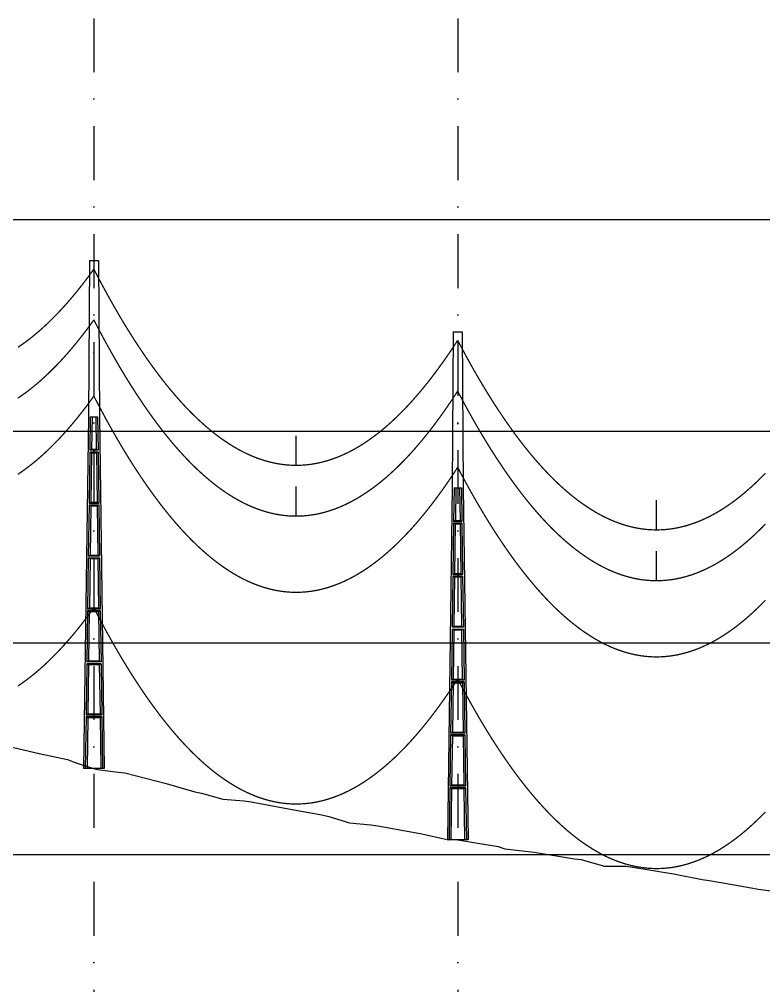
# Model space of a CAD drawing. Header units: metres. Extents: x -121 to 9872, y 3505 to 10721.
# Drawn here: x 4744.3 to 4920.3, y 6246 to 6474.2 of the extents above; entities that cross this region are included whole.
import ezdxf

# ---------------------------------------------------------------- set-up
doc = ezdxf.new("R2010")
doc.units = ezdxf.units.M
doc.header["$PDMODE"] = 2
doc.linetypes.add('DASHDOT', pattern=[25.4, 12.7, -6.35, 0, -6.35])
doc.linetypes.add('DASHED', pattern=[0.75, 0.5, -0.25])
for name, color, linetype in [('C-ROAD-PROF', 2, 'DASHED'), ('CON-EOL- FO', 101, 'Continuous'), ('CON-EOL- PROJEÇÃO', 22, 'Continuous'), ('CON-EOL-CA ARBUTUS', 144, 'Continuous'), ('cotas', 7, 'Continuous'), ('GRID', 253, 'Continuous'), ('POSTE DT', 7, 'Continuous')]:
    doc.layers.add(name, color=color, linetype=linetype)
doc.styles.get("Standard").update_dxf_attribs({"font": 'arial.ttf'})
doc.dimstyles.new('ISO-25', dxfattribs={"dimtxt": 2.5, "dimasz": 2.5, "dimexe": 1.25, "dimexo": 0.625, "dimtad": 1, "dimzin": 1, "dimtxsty": 'Standard', "dimcen": 2.5, "dimaunit": 1, "dimadec": 3, "dimazin": 3, "dimtfac": 1, "dimtmove": 0, "dimatfit": 3, "dimfxlon": 1, "dimarcsym": 0})

# ---------------------------------------------------------------- blocks, each defined once
blk = doc.blocks.new('*U1')
at = {"layer": 'POSTE DT', "extrusion": (0, 1, 0)}
for p, q in [((-3.31, 378.23), (-4.05, 262)), ((-3.31, 378.23), (3.31, 378.23)), ((3.31, 378.23), (4.06, 262)), ((-4.05, 262), (-7.72, 0)), ((-4.05, 262), (-4.05, 262)), ((-2.73, 262), (-3.08, 237.05)), ((-2.73, 262), (2.75, 262)), ((-1.42, 262), (-1.77, 237.57)), ((1.43, 262), (1.77, 237.57)), ((2.75, 262), (3.1, 237.05)), ((4.06, 262), (7.72, 0)), ((-3.1, 235.74), (-3.63, 197.65)), ((3.11, 235.73), (-3.1, 235.74)), ((3.1, 237.05), (-3.08, 237.05)), ((-1.8, 235.21), (-2.32, 198.19)), ((1.8, 235.21), (2.32, 198.19)), ((3.11, 235.73), (3.65, 197.65)), ((-3.65, 196.34), (-4.19, 158.25)), ((-2.35, 195.8), (-2.87, 158.8)), ((2.35, 195.8), (2.87, 158.8)), ((3.66, 196.34), (4.2, 158.25)), ((-4.21, 156.94), (-4.74, 118.85)), ((-2.9, 156.39), (-3.42, 119.41)), ((2.91, 156.39), (3.42, 119.41)), ((4.21, 156.94), (4.75, 118.85)), ((-4.76, 117.54), (-5.29, 79.45)), ((4.77, 117.54), (-4.76, 117.54)), ((4.75, 118.85), (-4.74, 118.85)), ((-3.46, 116.98), (-3.97, 80.02)), ((3.46, 116.98), (3.98, 80.02)), ((4.77, 117.54), (5.3, 79.45)), ((5.3, 79.45), (-5.29, 79.45)), ((-5.31, 78.14), (-5.85, 40.06)), ((5.32, 78.14), (-5.31, 78.14)), ((-4.01, 77.57), (-4.53, 40.63)), ((4.01, 77.57), (4.53, 40.63)), ((5.32, 78.14), (5.85, 40.06)), ((-5.86, 38.74), (-6.41, 0)), ((5.87, 38.74), (-5.86, 38.74)), ((5.85, 40.06), (-5.85, 40.06)), ((-4.56, 38.17), (-5.1, 0)), ((4.56, 38.17), (5.1, 0)), ((5.87, 38.74), (6.41, 0)), ((-6.41, 0), (-7.72, 0)), ((-5.1, 0), (-6.41, 0)), ((5.1, 0), (-5.1, 0)), ((6.41, 0), (5.1, 0)), ((7.72, 0), (6.41, 0))]:
    blk.add_line(p, q, dxfattribs=at)
at = {"layer": 'POSTE DT', "ltscale": 3}
for points in [[(-3.65, 196.34), (3.66, 196.34)], [(-3.63, 197.65), (3.65, 197.65)], [(-4.21, 156.94), (4.21, 156.94)], [(4.2, 158.25), (-4.19, 158.25)]]:
    blk.add_lwpolyline(points, dxfattribs=at)
at = {"layer": 'POSTE DT'}
for points, knots in [([(0.25, 309.94), (0.25, 309.93), (0.25, 309.93), (0.25, 309.92), (0.25, 309.91), (0.25, 309.9), (0.25, 309.89), (0.24, 309.85), (0.22, 309.82), (0.19, 309.77), (0.16, 309.74), (0.11, 309.71), (0.08, 309.7), (0.01, 309.68), (-0.02, 309.68), (-0.08, 309.7), (-0.11, 309.71), (-0.16, 309.74), (-0.18, 309.76), (-0.21, 309.8), (-0.22, 309.82), (-0.24, 309.85), (-0.24, 309.87), (-0.25, 309.89), (-0.25, 309.9), (-0.25, 309.92), (-0.25, 309.92), (-0.25, 309.93), (-0.25, 309.94), (-0.25, 309.95), (-0.25, 309.95), (-0.25, 309.96), (-0.25, 309.97), (-0.24, 310), (-0.23, 310.02), (-0.21, 310.07), (-0.2, 310.09), (-0.15, 310.14), (-0.13, 310.15), (-0.07, 310.18), (-0.03, 310.19), (0.03, 310.19), (0.06, 310.18), (0.12, 310.16), (0.14, 310.14), (0.18, 310.11), (0.2, 310.09), (0.21, 310.06), (0.22, 310.05), (0.23, 310.04), (0.24, 310.01), (0.24, 309.99), (0.25, 309.97), (0.25, 309.96), (0.25, 309.95), (0.25, 309.94), (0.25, 309.94), (0.25, 309.94), (0.25, 309.94)], [-54.728303, -54.728303, -54.728303, -54.728303, -54.309038, -54.309038, -53.647169, -53.647169, -52.532885, -52.532885, -48.86224, -48.86224, -45.282765, -45.282765, -41.52867, -41.52867, -37.867486, -37.867486, -34.454589, -34.454589, -31.301423, -31.301423, -28.48103, -28.48103, -26.961755, -26.961755, -25.7544, -25.7544, -25.136228, -25.136228, -24.64409, -24.64409, -24.094201, -24.094201, -23.191199, -23.191199, -20.494482, -20.494482, -17.342863, -17.342863, -13.645538, -13.645538, -9.835989, -9.835989, -6.296781, -6.296781, -3.005029, -3.005029, 0, 0, 0, 1.527594, 1.527594, 3.697216, 3.697216, 4.489727, 4.489727, 5.01438, 5.01438, 5.095313, 5.095313, 5.095313, 5.095313]), ([(-1.77, 237.57), (-1.99, 237.49), (-2.21, 237.4), (-2.64, 237.22), (-2.86, 237.14), (-3.08, 237.05)], [0, 0, 0, 0, 56.660495, 56.660495, 113.412826, 113.412826, 113.412826, 113.412826]), ([(1.77, 237.57), (1.18, 237.57), (0.59, 237.57), (-0.59, 237.57), (-1.18, 237.57), (-1.77, 237.57)], [0, 0, 0, 0, 67.306894, 67.306894, 134.614447, 134.614447, 134.614447, 134.614447]), ([(3.1, 237.05), (2.87, 237.14), (2.65, 237.23), (2.21, 237.4), (1.99, 237.49), (1.77, 237.57)], [0, 0, 0, 0, 56.738948, 56.738948, 113.38731, 113.38731, 113.38731, 113.38731]), ([(-3.1, 235.74), (-2.88, 235.65), (-2.67, 235.56), (-2.23, 235.39), (-2.02, 235.3), (-1.8, 235.21)], [0.055576, 0.055576, 0.055576, 0.055576, 56.767409, 56.767409, 113.50757, 113.50757, 113.50757, 113.50757]), ([(-1.8, 235.21), (-1.2, 235.21), (-0.6, 235.21), (0.6, 235.21), (1.2, 235.21), (1.8, 235.21)], [0, 0, 0, 0, 68.567797, 68.567797, 137.136247, 137.136247, 137.136247, 137.136247]), ([(1.8, 235.21), (2.02, 235.3), (2.24, 235.38), (2.68, 235.56), (2.89, 235.65), (3.11, 235.73)], [0, 0, 0, 0, 56.845349, 56.845349, 113.599799, 113.599799, 113.599799, 113.599799]), ([(-3.65, 196.34), (-3.43, 196.25), (-3.22, 196.16), (-2.78, 195.98), (-2.57, 195.89), (-2.35, 195.8)], [0.054307, 0.054307, 0.054307, 0.054307, 63.527131, 63.527131, 127.063246, 127.063246, 127.063246, 127.063246]), ([(-2.32, 198.19), (-2.54, 198.1), (-2.76, 198.01), (-3.2, 197.83), (-3.41, 197.74), (-3.63, 197.65)], [0, 0, 0, 0, 63.412073, 63.412073, 126.777421, 126.777421, 126.777421, 126.777421]), ([(-2.35, 195.8), (-1.57, 195.8), (-0.78, 195.8), (0.79, 195.8), (1.57, 195.8), (2.35, 195.8)], [0, 0, 0, 0, 89.585713, 89.585713, 179.17191, 179.17191, 179.17191, 179.17191]), ([(2.32, 198.19), (1.55, 198.19), (0.77, 198.19), (-0.77, 198.19), (-1.55, 198.19), (-2.32, 198.19)], [0, 0, 0, 0, 88.31008, 88.31008, 176.620652, 176.620652, 176.620652, 176.620652]), ([(3.65, 197.65), (3.43, 197.74), (3.2, 197.83), (2.76, 198.01), (2.54, 198.1), (2.32, 198.19)], [0, 0, 0, 0, 63.488119, 63.488119, 126.880939, 126.880939, 126.880939, 126.880939]), ([(2.35, 195.8), (2.57, 195.89), (2.79, 195.98), (3.23, 196.16), (3.45, 196.25), (3.66, 196.34)], [0, 0, 0, 0, 63.60246, 63.60246, 127.109696, 127.109696, 127.109696, 127.109696]), ([(-2.87, 158.8), (-3.09, 158.71), (-3.31, 158.62), (-3.75, 158.43), (-3.97, 158.34), (-4.19, 158.25)], [0, 0, 0, 0, 70.301707, 70.301707, 140.590947, 140.590947, 140.590947, 140.590947]), ([(2.87, 158.8), (1.92, 158.8), (0.96, 158.8), (-0.96, 158.8), (-1.91, 158.8), (-2.87, 158.8)], [0, 0, 0, 0, 109.314454, 109.314454, 218.629264, 218.629264, 218.629264, 218.629264]), ([(4.2, 158.25), (3.98, 158.34), (3.76, 158.44), (3.31, 158.62), (3.09, 158.71), (2.87, 158.8)], [0, 0, 0, 0, 70.379198, 70.379198, 140.659718, 140.659718, 140.659718, 140.659718]), ([(-4.21, 156.94), (-3.99, 156.85), (-3.77, 156.75), (-3.34, 156.57), (-3.12, 156.48), (-2.9, 156.39)], [0.053423, 0.053423, 0.053423, 0.053423, 70.429742, 70.429742, 140.90167, 140.90167, 140.90167, 140.90167]), ([(-2.9, 156.39), (-1.94, 156.39), (-0.97, 156.39), (0.97, 156.39), (1.94, 156.39), (2.91, 156.39)], [0, 0, 0, 0, 110.60219, 110.60219, 221.20473, 221.20473, 221.20473, 221.20473]), ([(2.91, 156.39), (3.12, 156.48), (3.34, 156.57), (3.78, 156.75), (4, 156.85), (4.21, 156.94)], [0, 0, 0, 0, 70.506649, 70.506649, 140.914701, 140.914701, 140.914701, 140.914701]), ([(-4.76, 117.54), (-4.54, 117.45), (-4.32, 117.35), (-3.89, 117.17), (-3.67, 117.07), (-3.46, 116.98)], [0.052784, 0.052784, 0.052784, 0.052784, 77.438432, 77.438432, 154.950301, 154.950301, 154.950301, 154.950301]), ([(-3.42, 119.41), (-3.64, 119.32), (-3.86, 119.23), (-4.3, 119.04), (-4.52, 118.95), (-4.74, 118.85)], [0, 0, 0, 0, 77.299547, 77.299547, 154.618634, 154.618634, 154.618634, 154.618634]), ([(-3.46, 116.98), (-2.3, 116.98), (-1.15, 116.98), (1.15, 116.98), (2.31, 116.98), (3.46, 116.98)], [0, 0, 0, 0, 131.617604, 131.617604, 263.235447, 263.235447, 263.235447, 263.235447]), ([(3.42, 119.41), (2.28, 119.41), (1.14, 119.41), (-1.14, 119.41), (-2.28, 119.41), (-3.42, 119.41)], [0, 0, 0, 0, 130.319901, 130.319901, 260.640046, 260.640046, 260.640046, 260.640046]), ([(4.75, 118.85), (4.53, 118.95), (4.31, 119.04), (3.87, 119.23), (3.64, 119.32), (3.42, 119.41)], [0, 0, 0, 0, 77.381597, 77.381597, 154.66183, 154.66183, 154.66183, 154.66183]), ([(3.46, 116.98), (3.68, 117.07), (3.89, 117.17), (4.33, 117.35), (4.55, 117.45), (4.77, 117.54)], [0, 0, 0, 0, 77.520013, 77.520013, 154.938747, 154.938747, 154.938747, 154.938747]), ([(-3.97, 80.02), (-4.19, 79.93), (-4.41, 79.83), (-4.85, 79.64), (-5.07, 79.55), (-5.29, 79.45)], [0, 0, 0, 0, 84.379671, 84.379671, 168.809376, 168.809376, 168.809376, 168.809376]), ([(3.98, 80.02), (2.65, 80.02), (1.33, 80.02), (-1.32, 80.02), (-2.65, 80.02), (-3.97, 80.02)], [0, 0, 0, 0, 151.326157, 151.326157, 302.652465, 302.652465, 302.652465, 302.652465]), ([(5.3, 79.45), (5.08, 79.55), (4.86, 79.64), (4.42, 79.83), (4.2, 79.93), (3.98, 80.02)], [0, 0, 0, 0, 84.46863, 84.46863, 168.833721, 168.833721, 168.833721, 168.833721]), ([(-5.31, 78.14), (-5.09, 78.05), (-4.88, 77.95), (-4.44, 77.76), (-4.23, 77.67), (-4.01, 77.57)], [0.052308, 0.052308, 0.052308, 0.052308, 84.527725, 84.527725, 169.158824, 169.158824, 169.158824, 169.158824]), ([(-4.01, 77.57), (-2.67, 77.57), (-1.34, 77.57), (1.34, 77.57), (2.67, 77.57), (4.01, 77.57)], [0, 0, 0, 0, 152.632212, 152.632212, 305.264569, 305.264569, 305.264569, 305.264569]), ([(4.01, 77.57), (4.23, 77.67), (4.45, 77.76), (4.88, 77.95), (5.1, 78.05), (5.32, 78.14)], [0, 0, 0, 0, 84.616316, 84.616316, 169.129178, 169.129178, 169.129178, 169.129178]), ([(-5.86, 38.74), (-5.65, 38.65), (-5.43, 38.55), (-5, 38.36), (-4.78, 38.26), (-4.56, 38.17)], [0.026524, 0.026524, 0.026524, 0.026524, 91.679563, 91.679563, 183.466041, 183.466041, 183.466041, 183.466041]), ([(-4.53, 40.63), (-4.75, 40.53), (-4.97, 40.44), (-5.41, 40.25), (-5.63, 40.15), (-5.85, 40.06)], [0, 0, 0, 0, 91.523648, 91.523648, 183.126775, 183.126775, 183.126775, 183.126775]), ([(-4.56, 38.17), (-3.04, 38.17), (-1.52, 38.17), (1.52, 38.17), (3.04, 38.17), (4.56, 38.17)], [0, 0, 0, 0, 173.646192, 173.646192, 347.292451, 347.292451, 347.292451, 347.292451]), ([(4.53, 40.63), (3.02, 40.63), (1.51, 40.63), (-1.51, 40.63), (-3.02, 40.63), (-4.53, 40.63)], [0, 0, 0, 0, 172.33304, 172.33304, 344.666151, 344.666151, 344.666151, 344.666151]), ([(5.85, 40.06), (5.63, 40.15), (5.41, 40.25), (4.97, 40.44), (4.75, 40.53), (4.53, 40.63)], [0, 0, 0, 0, 91.621326, 91.621326, 183.137324, 183.137324, 183.137324, 183.137324]), ([(4.56, 38.17), (4.78, 38.26), (5, 38.36), (5.43, 38.55), (5.65, 38.65), (5.87, 38.74)], [0, 0, 0, 0, 91.776928, 91.776928, 183.448614, 183.448614, 183.448614, 183.448614])]:
    blk.add_open_spline(points, degree=3, knots=knots, dxfattribs=at)
blk = doc.blocks.new('*D376')
at = {"layer": 'cotas', "color": 0, "lineweight": -2, "transparency": 16777216}
for p, q in [((4675.97, 6540.51), (4675.97, 6542.76)), ((4761.97, 6540.51), (4761.97, 6542.76)), ((4678.47, 6541.51), (4759.47, 6541.51))]:
    blk.add_line(p, q, dxfattribs=at)
at = {"layer": 'cotas', "color": 0, "transparency": 16777216}
for points in [[(4678.47, 6541.92), (4678.47, 6541.09), (4675.97, 6541.51)], [(4759.47, 6541.92), (4759.47, 6541.09), (4761.97, 6541.51)]]:
    blk.add_solid(points, dxfattribs=at)
at = {"layer": 'Defpoints', "color": 0, "transparency": 16777216}
for p in [(4761.97, 6541.51), (4675.97, 6447.34), (4761.97, 6417.23)]:
    blk.add_point(p, dxfattribs=at)
at = {"layer": 'cotas', "color": 0, "transparency": 16777216, "insert": (4718.97, 6543.41), "char_height": 2.5, "attachment_point": 5}
blk.add_mtext('86.00', dxfattribs=at)
blk = doc.blocks.new('*D377')
at = {"layer": 'cotas', "color": 0, "lineweight": -2, "transparency": 16777216}
for p, q in [((4761.97, 6516.89), (4761.97, 6519.14)), ((4764.47, 6517.89), (4845.47, 6517.89)), ((4847.97, 6516.89), (4847.97, 6519.14))]:
    blk.add_line(p, q, dxfattribs=at)
at = {"layer": 'cotas', "color": 0, "transparency": 16777216}
for points in [[(4764.47, 6518.3), (4764.47, 6517.47), (4761.97, 6517.89)], [(4845.47, 6518.3), (4845.47, 6517.47), (4847.97, 6517.89)]]:
    blk.add_solid(points, dxfattribs=at)
at = {"layer": 'Defpoints', "color": 0, "transparency": 16777216}
for p in [(4847.97, 6517.89), (4761.97, 6417.23), (4847.97, 6400.41)]:
    blk.add_point(p, dxfattribs=at)
at = {"layer": 'cotas', "color": 0, "transparency": 16777216, "insert": (4804.97, 6519.79), "char_height": 2.5, "attachment_point": 5}
blk.add_mtext('86.00', dxfattribs=at)
blk = doc.blocks.new('*D378')
at = {"layer": 'cotas', "color": 0, "lineweight": -2, "transparency": 16777216}
for p, q in [((4847.97, 6493.54), (4847.97, 6495.79)), ((4850.47, 6494.54), (4931.47, 6494.54)), ((4933.97, 6493.54), (4933.97, 6495.79))]:
    blk.add_line(p, q, dxfattribs=at)
at = {"layer": 'cotas', "color": 0, "transparency": 16777216}
for points in [[(4850.47, 6494.95), (4850.47, 6494.12), (4847.97, 6494.54)], [(4931.47, 6494.95), (4931.47, 6494.12), (4933.97, 6494.54)]]:
    blk.add_solid(points, dxfattribs=at)
at = {"layer": 'Defpoints', "color": 0, "transparency": 16777216}
for p in [(4933.97, 6494.54), (4847.97, 6400.41), (4933.97, 6386.43)]:
    blk.add_point(p, dxfattribs=at)
at = {"layer": 'cotas', "color": 0, "transparency": 16777216, "insert": (4890.97, 6496.44), "char_height": 2.5, "attachment_point": 5}
blk.add_mtext('86.00', dxfattribs=at)

msp = doc.modelspace()

# ---------------------------------------------------------------- linework, layer by layer
at = {"layer": 'C-ROAD-PROF', "color": 0, "linetype": 'Continuous', "lineweight": -3}
msp.add_lwpolyline([(4739.172, 6303.124), (4749.03, 6300.845), (4755.746, 6299.374), (4757.346, 6298.799), (4762.157, 6297.17), (4762.503, 6297.075), (4762.856, 6297.011), (4767.699, 6296.44), (4769.305, 6296.284), (4779.022, 6293.736), (4785.83, 6291.721), (4787.45, 6291.433), (4792.479, 6289.991), (4797.534, 6289.658), (4799.178, 6289.372), (4809.207, 6287.541), (4815.824, 6286.347), (4817.527, 6285.899), (4822.425, 6284.411), (4827.433, 6283.964), (4829.081, 6283.757), (4839.095, 6281.937), (4845.87, 6280.439), (4847.567, 6280.476), (4852.243, 6279.721), (4857.508, 6278.861), (4859.124, 6278.289), (4866.02, 6277.484), (4875.562, 6275.959), (4877.17, 6275.762), (4882.372, 6274.242), (4882.532, 6274.212), (4882.678, 6274.196), (4887.747, 6274.216), (4889.367, 6273.942), (4898.996, 6272.355), (4905.73, 6271.036), (4907.394, 6270.792), (4912.482, 6269.971), (4917.366, 6269.102), (4919.007, 6268.786), (4925.696, 6267.88)], dxfattribs=at)
at = {"layer": 'CON-EOL- FO', "const_width": 0.3}
for points in [[(4743.997, 6366.748), (4744.425, 6367.036), (4744.853, 6367.331), (4745.281, 6367.634), (4745.709, 6367.944), (4746.136, 6368.261), (4746.564, 6368.586), (4746.992, 6368.918), (4747.42, 6369.258), (4747.848, 6369.605), (4748.276, 6369.96), (4748.704, 6370.322), (4749.132, 6370.691), (4749.559, 6371.068), (4749.987, 6371.452), (4750.415, 6371.844), (4750.843, 6372.243), (4751.271, 6372.65), (4751.699, 6373.064), (4752.127, 6373.485), (4752.554, 6373.914), (4752.982, 6374.35), (4753.41, 6374.794), (4753.838, 6375.245), (4754.266, 6375.704), (4754.694, 6376.17), (4755.122, 6376.643), (4755.549, 6377.124), (4755.977, 6377.613), (4756.405, 6378.109), (4756.833, 6378.612), (4757.261, 6379.123), (4757.689, 6379.641), (4758.117, 6380.166), (4758.544, 6380.7), (4758.972, 6381.24), (4759.4, 6381.788), (4759.828, 6382.344), (4760.256, 6382.907), (4760.684, 6383.477), (4761.112, 6384.055), (4761.539, 6384.64), (4761.967, 6385.233)], [(4761.967, 6385.233), (4762.395, 6384.405), (4762.823, 6383.584), (4763.251, 6382.771), (4763.679, 6381.965), (4764.107, 6381.167), (4764.534, 6380.376), (4764.962, 6379.593), (4765.39, 6378.818), (4765.818, 6378.049), (4766.246, 6377.289), (4766.674, 6376.536), (4767.102, 6375.79), (4767.53, 6375.052), (4767.957, 6374.322), (4768.385, 6373.599), (4768.813, 6372.883), (4769.241, 6372.175), (4769.669, 6371.475), (4770.097, 6370.782), (4770.525, 6370.096), (4770.952, 6369.418), (4771.38, 6368.747), (4771.808, 6368.084), (4772.236, 6367.429), (4772.664, 6366.781), (4773.092, 6366.14), (4773.52, 6365.507), (4773.947, 6364.881), (4774.375, 6364.263), (4774.803, 6363.653), (4775.231, 6363.049), (4775.659, 6362.454), (4776.087, 6361.865), (4776.515, 6361.284), (4776.942, 6360.711), (4777.37, 6360.145), (4777.798, 6359.587), (4778.226, 6359.036), (4778.654, 6358.492), (4779.082, 6357.956), (4779.51, 6357.428), (4779.937, 6356.907), (4780.365, 6356.393), (4780.793, 6355.887), (4781.221, 6355.388), (4781.649, 6354.897), (4782.077, 6354.413), (4782.505, 6353.936), (4782.933, 6353.468), (4783.36, 6353.006), (4783.788, 6352.552), (4784.216, 6352.105), (4784.644, 6351.666), (4785.072, 6351.234), (4785.5, 6350.81), (4785.928, 6350.393), (4786.355, 6349.984), (4786.783, 6349.582), (4787.211, 6349.187), (4787.639, 6348.8), (4788.067, 6348.42), (4788.495, 6348.048), (4788.923, 6347.683), (4789.35, 6347.325), (4789.778, 6346.975), (4790.206, 6346.633), (4790.634, 6346.298), (4791.062, 6345.97), (4791.49, 6345.649), (4791.918, 6345.337), (4792.345, 6345.031), (4792.773, 6344.733), (4793.201, 6344.442), (4793.629, 6344.159), (4794.057, 6343.883), (4794.485, 6343.615), (4794.913, 6343.354), (4795.34, 6343.1), (4795.768, 6342.854), (4796.196, 6342.615), (4796.624, 6342.384), (4797.052, 6342.16), (4797.48, 6341.943), (4797.908, 6341.734), (4798.335, 6341.532), (4798.763, 6341.338), (4799.191, 6341.151), (4799.619, 6340.972), (4800.047, 6340.8), (4800.475, 6340.635), (4800.903, 6340.478), (4801.331, 6340.328), (4801.758, 6340.185), (4802.186, 6340.05), (4802.614, 6339.923), (4803.042, 6339.802), (4803.47, 6339.689), (4803.898, 6339.584), (4804.326, 6339.486), (4804.753, 6339.395), (4805.181, 6339.312), (4805.609, 6339.236), (4806.037, 6339.168), (4806.465, 6339.107), (4806.893, 6339.053), (4807.321, 6339.007), (4807.748, 6338.968), (4808.176, 6338.936), (4808.604, 6338.912), (4809.032, 6338.896), (4809.46, 6338.886), (4809.888, 6338.884), (4810.316, 6338.89), (4810.743, 6338.903), (4811.171, 6338.923), (4811.599, 6338.951), (4812.027, 6338.986), (4812.455, 6339.029), (4812.883, 6339.079), (4813.311, 6339.136), (4813.738, 6339.201), (4814.166, 6339.273), (4814.594, 6339.352), (4815.022, 6339.439), (4815.45, 6339.534), (4815.878, 6339.635), (4816.306, 6339.745), (4816.733, 6339.861), (4817.161, 6339.985), (4817.589, 6340.116), (4818.017, 6340.255), (4818.445, 6340.401), (4818.873, 6340.555), (4819.301, 6340.716), (4819.729, 6340.884), (4820.156, 6341.06), (4820.584, 6341.243), (4821.012, 6341.434), (4821.44, 6341.632), (4821.868, 6341.837), (4822.296, 6342.05), (4822.724, 6342.27), (4823.151, 6342.498), (4823.579, 6342.733), (4824.007, 6342.975), (4824.435, 6343.225), (4824.863, 6343.483), (4825.291, 6343.747), (4825.719, 6344.019), (4826.146, 6344.299), (4826.574, 6344.586), (4827.002, 6344.88), (4827.43, 6345.182), (4827.858, 6345.491), (4828.286, 6345.808), (4828.714, 6346.132), (4829.141, 6346.463), (4829.569, 6346.802), (4829.997, 6347.148), (4830.425, 6347.502), (4830.853, 6347.863), (4831.281, 6348.232), (4831.709, 6348.608), (4832.136, 6348.991), (4832.564, 6349.382), (4832.992, 6349.781), (4833.42, 6350.186), (4833.848, 6350.599), (4834.276, 6351.02), (4834.704, 6351.448), (4835.132, 6351.884), (4835.559, 6352.326), (4835.987, 6352.777), (4836.415, 6353.235), (4836.843, 6353.7), (4837.271, 6354.172), (4837.699, 6354.653), (4838.127, 6355.14), (4838.554, 6355.635), (4838.982, 6356.138), (4839.41, 6356.648), (4839.838, 6357.165), (4840.266, 6357.69), (4840.694, 6358.222), (4841.122, 6358.762), (4841.549, 6359.309), (4841.977, 6359.864), (4842.405, 6360.426), (4842.833, 6360.995), (4843.261, 6361.572), (4843.689, 6362.157), (4844.117, 6362.749), (4844.544, 6363.348), (4844.972, 6363.955), (4845.4, 6364.57), (4845.828, 6365.192), (4846.256, 6365.821), (4846.684, 6366.458), (4847.112, 6367.102), (4847.539, 6367.754), (4847.967, 6368.413)], [(4847.967, 6368.413), (4848.395, 6367.599), (4848.823, 6366.793), (4849.251, 6365.994), (4849.679, 6365.202), (4850.107, 6364.418), (4850.534, 6363.642), (4850.962, 6362.873), (4851.39, 6362.112), (4851.818, 6361.358), (4852.246, 6360.612), (4852.674, 6359.873), (4853.102, 6359.142), (4853.53, 6358.418), (4853.957, 6357.702), (4854.385, 6356.993), (4854.813, 6356.292), (4855.241, 6355.598), (4855.669, 6354.912), (4856.097, 6354.233), (4856.525, 6353.561), (4856.952, 6352.898), (4857.38, 6352.241), (4857.808, 6351.592), (4858.236, 6350.951), (4858.664, 6350.317), (4859.092, 6349.691), (4859.52, 6349.072), (4859.947, 6348.461), (4860.375, 6347.857), (4860.803, 6347.26), (4861.231, 6346.671), (4861.659, 6346.089), (4862.087, 6345.515), (4862.515, 6344.949), (4862.942, 6344.39), (4863.37, 6343.838), (4863.798, 6343.294), (4864.226, 6342.757), (4864.654, 6342.228), (4865.082, 6341.706), (4865.51, 6341.191), (4865.937, 6340.684), (4866.365, 6340.185), (4866.793, 6339.693), (4867.221, 6339.208), (4867.649, 6338.731), (4868.077, 6338.261), (4868.505, 6337.799), (4868.933, 6337.344), (4869.36, 6336.897), (4869.788, 6336.457), (4870.216, 6336.024), (4870.644, 6335.599), (4871.072, 6335.182), (4871.5, 6334.771), (4871.928, 6334.369), (4872.355, 6333.973), (4872.783, 6333.585), (4873.211, 6333.205), (4873.639, 6332.832), (4874.067, 6332.466), (4874.495, 6332.108), (4874.923, 6331.757), (4875.35, 6331.414), (4875.778, 6331.078), (4876.206, 6330.749), (4876.634, 6330.428), (4877.062, 6330.115), (4877.49, 6329.808), (4877.918, 6329.51), (4878.345, 6329.218), (4878.773, 6328.934), (4879.201, 6328.658), (4879.629, 6328.388), (4880.057, 6328.127), (4880.485, 6327.872), (4880.913, 6327.625), (4881.34, 6327.386), (4881.768, 6327.154), (4882.196, 6326.929), (4882.624, 6326.712), (4883.052, 6326.502), (4883.48, 6326.299), (4883.908, 6326.104), (4884.335, 6325.917), (4884.763, 6325.736), (4885.191, 6325.564), (4885.619, 6325.398), (4886.047, 6325.24), (4886.475, 6325.089), (4886.903, 6324.946), (4887.331, 6324.81), (4887.758, 6324.682), (4888.186, 6324.561), (4888.614, 6324.447), (4889.042, 6324.341), (4889.47, 6324.242), (4889.898, 6324.151), (4890.326, 6324.067), (4890.753, 6323.99), (4891.181, 6323.921), (4891.609, 6323.859), (4892.037, 6323.805), (4892.465, 6323.758), (4892.893, 6323.718), (4893.321, 6323.686), (4893.748, 6323.661), (4894.176, 6323.644), (4894.604, 6323.634), (4895.032, 6323.631), (4895.46, 6323.636), (4895.888, 6323.648), (4896.316, 6323.668), (4896.743, 6323.695), (4897.171, 6323.729), (4897.599, 6323.771), (4898.027, 6323.82), (4898.455, 6323.877), (4898.883, 6323.941), (4899.311, 6324.012), (4899.738, 6324.091), (4900.166, 6324.177), (4900.594, 6324.271), (4901.022, 6324.372), (4901.45, 6324.48), (4901.878, 6324.596), (4902.306, 6324.719), (4902.733, 6324.85), (4903.161, 6324.988), (4903.589, 6325.133), (4904.017, 6325.286), (4904.445, 6325.446), (4904.873, 6325.614), (4905.301, 6325.789), (4905.729, 6325.971), (4906.156, 6326.161), (4906.584, 6326.359), (4907.012, 6326.563), (4907.44, 6326.775), (4907.868, 6326.995), (4908.296, 6327.222), (4908.724, 6327.456), (4909.151, 6327.698), (4909.579, 6327.947), (4910.007, 6328.203), (4910.435, 6328.467), (4910.863, 6328.739), (4911.291, 6329.018), (4911.719, 6329.304), (4912.146, 6329.597), (4912.574, 6329.898), (4913.002, 6330.207), (4913.43, 6330.523), (4913.858, 6330.846), (4914.286, 6331.177), (4914.714, 6331.515), (4915.141, 6331.86), (4915.569, 6332.213), (4915.997, 6332.574), (4916.425, 6332.942), (4916.853, 6333.317), (4917.281, 6333.7), (4917.709, 6334.09), (4918.136, 6334.487), (4918.564, 6334.892), (4918.992, 6335.305), (4919.42, 6335.724), (4919.848, 6336.152), (4920.276, 6336.586), (4920.704, 6337.029)]]:
    msp.add_lwpolyline(points, dxfattribs=at)
at = {"layer": 'CON-EOL- PROJEÇÃO', "lineweight": 30, "const_width": 0.3}
for points in [[(4743.997, 6316.748), (4744.425, 6317.036), (4744.853, 6317.331), (4745.281, 6317.634), (4745.709, 6317.944), (4746.136, 6318.261), (4746.564, 6318.586), (4746.992, 6318.918), (4747.42, 6319.258), (4747.848, 6319.605), (4748.276, 6319.96), (4748.704, 6320.322), (4749.132, 6320.691), (4749.559, 6321.068), (4749.987, 6321.452), (4750.415, 6321.844), (4750.843, 6322.243), (4751.271, 6322.65), (4751.699, 6323.064), (4752.127, 6323.485), (4752.554, 6323.914), (4752.982, 6324.35), (4753.41, 6324.794), (4753.838, 6325.245), (4754.266, 6325.704), (4754.694, 6326.17), (4755.122, 6326.643), (4755.549, 6327.124), (4755.977, 6327.613), (4756.405, 6328.109), (4756.833, 6328.612), (4757.261, 6329.123), (4757.689, 6329.641), (4758.117, 6330.166), (4758.544, 6330.7), (4758.972, 6331.24), (4759.4, 6331.788), (4759.828, 6332.344), (4760.256, 6332.907), (4760.684, 6333.477), (4761.112, 6334.055), (4761.539, 6334.64), (4761.967, 6335.233)], [(4761.967, 6335.233), (4762.395, 6334.405), (4762.823, 6333.584), (4763.251, 6332.771), (4763.679, 6331.965), (4764.107, 6331.167), (4764.534, 6330.376), (4764.962, 6329.593), (4765.39, 6328.818), (4765.818, 6328.049), (4766.246, 6327.289), (4766.674, 6326.536), (4767.102, 6325.79), (4767.53, 6325.052), (4767.957, 6324.322), (4768.385, 6323.599), (4768.813, 6322.883), (4769.241, 6322.175), (4769.669, 6321.475), (4770.097, 6320.782), (4770.525, 6320.096), (4770.952, 6319.418), (4771.38, 6318.747), (4771.808, 6318.084), (4772.236, 6317.429), (4772.664, 6316.781), (4773.092, 6316.14), (4773.52, 6315.507), (4773.947, 6314.881), (4774.375, 6314.263), (4774.803, 6313.653), (4775.231, 6313.049), (4775.659, 6312.454), (4776.087, 6311.865), (4776.515, 6311.284), (4776.942, 6310.711), (4777.37, 6310.145), (4777.798, 6309.587), (4778.226, 6309.036), (4778.654, 6308.492), (4779.082, 6307.956), (4779.51, 6307.428), (4779.937, 6306.907), (4780.365, 6306.393), (4780.793, 6305.887), (4781.221, 6305.388), (4781.649, 6304.897), (4782.077, 6304.413), (4782.505, 6303.936), (4782.933, 6303.468), (4783.36, 6303.006), (4783.788, 6302.552), (4784.216, 6302.105), (4784.644, 6301.666), (4785.072, 6301.234), (4785.5, 6300.81), (4785.928, 6300.393), (4786.355, 6299.984), (4786.783, 6299.582), (4787.211, 6299.187), (4787.639, 6298.8), (4788.067, 6298.42), (4788.495, 6298.048), (4788.923, 6297.683), (4789.35, 6297.325), (4789.778, 6296.975), (4790.206, 6296.633), (4790.634, 6296.298), (4791.062, 6295.97), (4791.49, 6295.649), (4791.918, 6295.337), (4792.345, 6295.031), (4792.773, 6294.733), (4793.201, 6294.442), (4793.629, 6294.159), (4794.057, 6293.883), (4794.485, 6293.615), (4794.913, 6293.354), (4795.34, 6293.1), (4795.768, 6292.854), (4796.196, 6292.615), (4796.624, 6292.384), (4797.052, 6292.16), (4797.48, 6291.943), (4797.908, 6291.734), (4798.335, 6291.532), (4798.763, 6291.338), (4799.191, 6291.151), (4799.619, 6290.972), (4800.047, 6290.8), (4800.475, 6290.635), (4800.903, 6290.478), (4801.331, 6290.328), (4801.758, 6290.185), (4802.186, 6290.05), (4802.614, 6289.923), (4803.042, 6289.802), (4803.47, 6289.689), (4803.898, 6289.584), (4804.326, 6289.486), (4804.753, 6289.395), (4805.181, 6289.312), (4805.609, 6289.236), (4806.037, 6289.168), (4806.465, 6289.107), (4806.893, 6289.053), (4807.321, 6289.007), (4807.748, 6288.968), (4808.176, 6288.936), (4808.604, 6288.912), (4809.032, 6288.896), (4809.46, 6288.886), (4809.888, 6288.884), (4810.316, 6288.89), (4810.743, 6288.903), (4811.171, 6288.923), (4811.599, 6288.951), (4812.027, 6288.986), (4812.455, 6289.029), (4812.883, 6289.079), (4813.311, 6289.136), (4813.738, 6289.201), (4814.166, 6289.273), (4814.594, 6289.352), (4815.022, 6289.439), (4815.45, 6289.534), (4815.878, 6289.635), (4816.306, 6289.745), (4816.733, 6289.861), (4817.161, 6289.985), (4817.589, 6290.116), (4818.017, 6290.255), (4818.445, 6290.401), (4818.873, 6290.555), (4819.301, 6290.716), (4819.729, 6290.884), (4820.156, 6291.06), (4820.584, 6291.243), (4821.012, 6291.434), (4821.44, 6291.632), (4821.868, 6291.837), (4822.296, 6292.05), (4822.724, 6292.27), (4823.151, 6292.498), (4823.579, 6292.733), (4824.007, 6292.975), (4824.435, 6293.225), (4824.863, 6293.483), (4825.291, 6293.747), (4825.719, 6294.019), (4826.146, 6294.299), (4826.574, 6294.586), (4827.002, 6294.88), (4827.43, 6295.182), (4827.858, 6295.491), (4828.286, 6295.808), (4828.714, 6296.132), (4829.141, 6296.463), (4829.569, 6296.802), (4829.997, 6297.148), (4830.425, 6297.502), (4830.853, 6297.863), (4831.281, 6298.232), (4831.709, 6298.608), (4832.136, 6298.991), (4832.564, 6299.382), (4832.992, 6299.781), (4833.42, 6300.186), (4833.848, 6300.599), (4834.276, 6301.02), (4834.704, 6301.448), (4835.132, 6301.884), (4835.559, 6302.326), (4835.987, 6302.777), (4836.415, 6303.235), (4836.843, 6303.7), (4837.271, 6304.172), (4837.699, 6304.653), (4838.127, 6305.14), (4838.554, 6305.635), (4838.982, 6306.138), (4839.41, 6306.648), (4839.838, 6307.165), (4840.266, 6307.69), (4840.694, 6308.222), (4841.122, 6308.762), (4841.549, 6309.309), (4841.977, 6309.864), (4842.405, 6310.426), (4842.833, 6310.995), (4843.261, 6311.572), (4843.689, 6312.157), (4844.117, 6312.749), (4844.544, 6313.348), (4844.972, 6313.955), (4845.4, 6314.57), (4845.828, 6315.192), (4846.256, 6315.821), (4846.684, 6316.458), (4847.112, 6317.102), (4847.539, 6317.754), (4847.967, 6318.413)], [(4847.967, 6318.413), (4848.395, 6317.599), (4848.823, 6316.793), (4849.251, 6315.994), (4849.679, 6315.202), (4850.107, 6314.418), (4850.534, 6313.642), (4850.962, 6312.873), (4851.39, 6312.112), (4851.818, 6311.358), (4852.246, 6310.612), (4852.674, 6309.873), (4853.102, 6309.142), (4853.53, 6308.418), (4853.957, 6307.702), (4854.385, 6306.993), (4854.813, 6306.292), (4855.241, 6305.598), (4855.669, 6304.912), (4856.097, 6304.233), (4856.525, 6303.561), (4856.952, 6302.898), (4857.38, 6302.241), (4857.808, 6301.592), (4858.236, 6300.951), (4858.664, 6300.317), (4859.092, 6299.691), (4859.52, 6299.072), (4859.947, 6298.461), (4860.375, 6297.857), (4860.803, 6297.26), (4861.231, 6296.671), (4861.659, 6296.089), (4862.087, 6295.515), (4862.515, 6294.949), (4862.942, 6294.39), (4863.37, 6293.838), (4863.798, 6293.294), (4864.226, 6292.757), (4864.654, 6292.228), (4865.082, 6291.706), (4865.51, 6291.191), (4865.937, 6290.684), (4866.365, 6290.185), (4866.793, 6289.693), (4867.221, 6289.208), (4867.649, 6288.731), (4868.077, 6288.261), (4868.505, 6287.799), (4868.933, 6287.344), (4869.36, 6286.897), (4869.788, 6286.457), (4870.216, 6286.024), (4870.644, 6285.599), (4871.072, 6285.182), (4871.5, 6284.771), (4871.928, 6284.369), (4872.355, 6283.973), (4872.783, 6283.585), (4873.211, 6283.205), (4873.639, 6282.832), (4874.067, 6282.466), (4874.495, 6282.108), (4874.923, 6281.757), (4875.35, 6281.414), (4875.778, 6281.078), (4876.206, 6280.749), (4876.634, 6280.428), (4877.062, 6280.115), (4877.49, 6279.808), (4877.918, 6279.51), (4878.345, 6279.218), (4878.773, 6278.934), (4879.201, 6278.658), (4879.629, 6278.388), (4880.057, 6278.127), (4880.485, 6277.872), (4880.913, 6277.625), (4881.34, 6277.386), (4881.768, 6277.154), (4882.196, 6276.929), (4882.624, 6276.712), (4883.052, 6276.502), (4883.48, 6276.299), (4883.908, 6276.104), (4884.335, 6275.917), (4884.763, 6275.736), (4885.191, 6275.564), (4885.619, 6275.398), (4886.047, 6275.24), (4886.475, 6275.089), (4886.903, 6274.946), (4887.331, 6274.81), (4887.758, 6274.682), (4888.186, 6274.561), (4888.614, 6274.447), (4889.042, 6274.341), (4889.47, 6274.242), (4889.898, 6274.151), (4890.326, 6274.067), (4890.753, 6273.99), (4891.181, 6273.921), (4891.609, 6273.859), (4892.037, 6273.805), (4892.465, 6273.758), (4892.893, 6273.718), (4893.321, 6273.686), (4893.748, 6273.661), (4894.176, 6273.644), (4894.604, 6273.634), (4895.032, 6273.631), (4895.46, 6273.636), (4895.888, 6273.648), (4896.316, 6273.668), (4896.743, 6273.695), (4897.171, 6273.729), (4897.599, 6273.771), (4898.027, 6273.82), (4898.455, 6273.877), (4898.883, 6273.941), (4899.311, 6274.012), (4899.738, 6274.091), (4900.166, 6274.177), (4900.594, 6274.271), (4901.022, 6274.372), (4901.45, 6274.48), (4901.878, 6274.596), (4902.306, 6274.719), (4902.733, 6274.85), (4903.161, 6274.988), (4903.589, 6275.133), (4904.017, 6275.286), (4904.445, 6275.446), (4904.873, 6275.614), (4905.301, 6275.789), (4905.729, 6275.971), (4906.156, 6276.161), (4906.584, 6276.359), (4907.012, 6276.563), (4907.44, 6276.775), (4907.868, 6276.995), (4908.296, 6277.222), (4908.724, 6277.456), (4909.151, 6277.698), (4909.579, 6277.947), (4910.007, 6278.203), (4910.435, 6278.467), (4910.863, 6278.739), (4911.291, 6279.018), (4911.719, 6279.304), (4912.146, 6279.597), (4912.574, 6279.898), (4913.002, 6280.207), (4913.43, 6280.523), (4913.858, 6280.846), (4914.286, 6281.177), (4914.714, 6281.515), (4915.141, 6281.86), (4915.569, 6282.213), (4915.997, 6282.574), (4916.425, 6282.942), (4916.853, 6283.317), (4917.281, 6283.7), (4917.709, 6284.09), (4918.136, 6284.487), (4918.564, 6284.892), (4918.992, 6285.305), (4919.42, 6285.724), (4919.848, 6286.152), (4920.276, 6286.586), (4920.704, 6287.029)]]:
    msp.add_lwpolyline(points, dxfattribs=at)
at = {"layer": 'CON-EOL-CA ARBUTUS'}
for p, q in [((4809.781, 6368.884), (4809.781, 6375.884)), ((4809.781, 6356.884), (4809.781, 6363.884)), ((4894.969, 6353.631), (4894.969, 6360.631)), ((4894.969, 6341.631), (4894.969, 6348.631))]:
    msp.add_line(p, q, dxfattribs=at)
at = {"layer": 'CON-EOL-CA ARBUTUS', "const_width": 0.3}
for points in [[(4743.997, 6396.748), (4744.425, 6397.036), (4744.853, 6397.331), (4745.281, 6397.634), (4745.709, 6397.944), (4746.136, 6398.261), (4746.564, 6398.586), (4746.992, 6398.918), (4747.42, 6399.258), (4747.848, 6399.605), (4748.276, 6399.96), (4748.704, 6400.322), (4749.132, 6400.691), (4749.559, 6401.068), (4749.987, 6401.452), (4750.415, 6401.844), (4750.843, 6402.243), (4751.271, 6402.65), (4751.699, 6403.064), (4752.127, 6403.485), (4752.554, 6403.914), (4752.982, 6404.35), (4753.41, 6404.794), (4753.838, 6405.245), (4754.266, 6405.704), (4754.694, 6406.17), (4755.122, 6406.643), (4755.549, 6407.124), (4755.977, 6407.613), (4756.405, 6408.109), (4756.833, 6408.612), (4757.261, 6409.123), (4757.689, 6409.641), (4758.117, 6410.166), (4758.544, 6410.7), (4758.972, 6411.24), (4759.4, 6411.788), (4759.828, 6412.344), (4760.256, 6412.907), (4760.684, 6413.477), (4761.112, 6414.055), (4761.539, 6414.64), (4761.967, 6415.233)], [(4761.967, 6415.233), (4762.395, 6414.405), (4762.823, 6413.584), (4763.251, 6412.771), (4763.679, 6411.965), (4764.107, 6411.167), (4764.534, 6410.376), (4764.962, 6409.593), (4765.39, 6408.818), (4765.818, 6408.049), (4766.246, 6407.289), (4766.674, 6406.536), (4767.102, 6405.79), (4767.53, 6405.052), (4767.957, 6404.322), (4768.385, 6403.599), (4768.813, 6402.883), (4769.241, 6402.175), (4769.669, 6401.475), (4770.097, 6400.782), (4770.525, 6400.096), (4770.952, 6399.418), (4771.38, 6398.747), (4771.808, 6398.084), (4772.236, 6397.429), (4772.664, 6396.781), (4773.092, 6396.14), (4773.52, 6395.507), (4773.947, 6394.881), (4774.375, 6394.263), (4774.803, 6393.653), (4775.231, 6393.049), (4775.659, 6392.454), (4776.087, 6391.865), (4776.515, 6391.284), (4776.942, 6390.711), (4777.37, 6390.145), (4777.798, 6389.587), (4778.226, 6389.036), (4778.654, 6388.492), (4779.082, 6387.956), (4779.51, 6387.428), (4779.937, 6386.907), (4780.365, 6386.393), (4780.793, 6385.887), (4781.221, 6385.388), (4781.649, 6384.897), (4782.077, 6384.413), (4782.505, 6383.936), (4782.933, 6383.468), (4783.36, 6383.006), (4783.788, 6382.552), (4784.216, 6382.105), (4784.644, 6381.666), (4785.072, 6381.234), (4785.5, 6380.81), (4785.928, 6380.393), (4786.355, 6379.984), (4786.783, 6379.582), (4787.211, 6379.187), (4787.639, 6378.8), (4788.067, 6378.42), (4788.495, 6378.048), (4788.923, 6377.683), (4789.35, 6377.325), (4789.778, 6376.975), (4790.206, 6376.633), (4790.634, 6376.298), (4791.062, 6375.97), (4791.49, 6375.649), (4791.918, 6375.337), (4792.345, 6375.031), (4792.773, 6374.733), (4793.201, 6374.442), (4793.629, 6374.159), (4794.057, 6373.883), (4794.485, 6373.615), (4794.913, 6373.354), (4795.34, 6373.1), (4795.768, 6372.854), (4796.196, 6372.615), (4796.624, 6372.384), (4797.052, 6372.16), (4797.48, 6371.943), (4797.908, 6371.734), (4798.335, 6371.532), (4798.763, 6371.338), (4799.191, 6371.151), (4799.619, 6370.972), (4800.047, 6370.8), (4800.475, 6370.635), (4800.903, 6370.478), (4801.331, 6370.328), (4801.758, 6370.185), (4802.186, 6370.05), (4802.614, 6369.923), (4803.042, 6369.802), (4803.47, 6369.689), (4803.898, 6369.584), (4804.326, 6369.486), (4804.753, 6369.395), (4805.181, 6369.312), (4805.609, 6369.236), (4806.037, 6369.168), (4806.465, 6369.107), (4806.893, 6369.053), (4807.321, 6369.007), (4807.748, 6368.968), (4808.176, 6368.936), (4808.604, 6368.912), (4809.032, 6368.896), (4809.46, 6368.886), (4809.888, 6368.884), (4810.316, 6368.89), (4810.743, 6368.903), (4811.171, 6368.923), (4811.599, 6368.951), (4812.027, 6368.986), (4812.455, 6369.029), (4812.883, 6369.079), (4813.311, 6369.136), (4813.738, 6369.201), (4814.166, 6369.273), (4814.594, 6369.352), (4815.022, 6369.439), (4815.45, 6369.534), (4815.878, 6369.635), (4816.306, 6369.745), (4816.733, 6369.861), (4817.161, 6369.985), (4817.589, 6370.116), (4818.017, 6370.255), (4818.445, 6370.401), (4818.873, 6370.555), (4819.301, 6370.716), (4819.729, 6370.884), (4820.156, 6371.06), (4820.584, 6371.243), (4821.012, 6371.434), (4821.44, 6371.632), (4821.868, 6371.837), (4822.296, 6372.05), (4822.724, 6372.27), (4823.151, 6372.498), (4823.579, 6372.733), (4824.007, 6372.975), (4824.435, 6373.225), (4824.863, 6373.483), (4825.291, 6373.747), (4825.719, 6374.019), (4826.146, 6374.299), (4826.574, 6374.586), (4827.002, 6374.88), (4827.43, 6375.182), (4827.858, 6375.491), (4828.286, 6375.808), (4828.714, 6376.132), (4829.141, 6376.463), (4829.569, 6376.802), (4829.997, 6377.148), (4830.425, 6377.502), (4830.853, 6377.863), (4831.281, 6378.232), (4831.709, 6378.608), (4832.136, 6378.991), (4832.564, 6379.382), (4832.992, 6379.781), (4833.42, 6380.186), (4833.848, 6380.599), (4834.276, 6381.02), (4834.704, 6381.448), (4835.132, 6381.884), (4835.559, 6382.326), (4835.987, 6382.777), (4836.415, 6383.235), (4836.843, 6383.7), (4837.271, 6384.172), (4837.699, 6384.653), (4838.127, 6385.14), (4838.554, 6385.635), (4838.982, 6386.138), (4839.41, 6386.648), (4839.838, 6387.165), (4840.266, 6387.69), (4840.694, 6388.222), (4841.122, 6388.762), (4841.549, 6389.309), (4841.977, 6389.864), (4842.405, 6390.426), (4842.833, 6390.995), (4843.261, 6391.572), (4843.689, 6392.157), (4844.117, 6392.749), (4844.544, 6393.348), (4844.972, 6393.955), (4845.4, 6394.57), (4845.828, 6395.192), (4846.256, 6395.821), (4846.684, 6396.458), (4847.112, 6397.102), (4847.539, 6397.754), (4847.967, 6398.413)], [(4743.997, 6384.748), (4744.425, 6385.036), (4744.853, 6385.331), (4745.281, 6385.634), (4745.709, 6385.944), (4746.136, 6386.261), (4746.564, 6386.586), (4746.992, 6386.918), (4747.42, 6387.258), (4747.848, 6387.605), (4748.276, 6387.96), (4748.704, 6388.322), (4749.132, 6388.691), (4749.559, 6389.068), (4749.987, 6389.452), (4750.415, 6389.844), (4750.843, 6390.243), (4751.271, 6390.65), (4751.699, 6391.064), (4752.127, 6391.485), (4752.554, 6391.914), (4752.982, 6392.35), (4753.41, 6392.794), (4753.838, 6393.245), (4754.266, 6393.704), (4754.694, 6394.17), (4755.122, 6394.643), (4755.549, 6395.124), (4755.977, 6395.613), (4756.405, 6396.109), (4756.833, 6396.612), (4757.261, 6397.123), (4757.689, 6397.641), (4758.117, 6398.166), (4758.544, 6398.7), (4758.972, 6399.24), (4759.4, 6399.788), (4759.828, 6400.344), (4760.256, 6400.907), (4760.684, 6401.477), (4761.112, 6402.055), (4761.539, 6402.64), (4761.967, 6403.233)], [(4761.967, 6403.233), (4762.395, 6402.405), (4762.823, 6401.584), (4763.251, 6400.771), (4763.679, 6399.965), (4764.107, 6399.167), (4764.534, 6398.376), (4764.962, 6397.593), (4765.39, 6396.818), (4765.818, 6396.049), (4766.246, 6395.289), (4766.674, 6394.536), (4767.102, 6393.79), (4767.53, 6393.052), (4767.957, 6392.322), (4768.385, 6391.599), (4768.813, 6390.883), (4769.241, 6390.175), (4769.669, 6389.475), (4770.097, 6388.782), (4770.525, 6388.096), (4770.952, 6387.418), (4771.38, 6386.747), (4771.808, 6386.084), (4772.236, 6385.429), (4772.664, 6384.781), (4773.092, 6384.14), (4773.52, 6383.507), (4773.947, 6382.881), (4774.375, 6382.263), (4774.803, 6381.653), (4775.231, 6381.049), (4775.659, 6380.454), (4776.087, 6379.865), (4776.515, 6379.284), (4776.942, 6378.711), (4777.37, 6378.145), (4777.798, 6377.587), (4778.226, 6377.036), (4778.654, 6376.492), (4779.082, 6375.956), (4779.51, 6375.428), (4779.937, 6374.907), (4780.365, 6374.393), (4780.793, 6373.887), (4781.221, 6373.388), (4781.649, 6372.897), (4782.077, 6372.413), (4782.505, 6371.936), (4782.933, 6371.468), (4783.36, 6371.006), (4783.788, 6370.552), (4784.216, 6370.105), (4784.644, 6369.666), (4785.072, 6369.234), (4785.5, 6368.81), (4785.928, 6368.393), (4786.355, 6367.984), (4786.783, 6367.582), (4787.211, 6367.187), (4787.639, 6366.8), (4788.067, 6366.42), (4788.495, 6366.048), (4788.923, 6365.683), (4789.35, 6365.325), (4789.778, 6364.975), (4790.206, 6364.633), (4790.634, 6364.298), (4791.062, 6363.97), (4791.49, 6363.649), (4791.918, 6363.337), (4792.345, 6363.031), (4792.773, 6362.733), (4793.201, 6362.442), (4793.629, 6362.159), (4794.057, 6361.883), (4794.485, 6361.615), (4794.913, 6361.354), (4795.34, 6361.1), (4795.768, 6360.854), (4796.196, 6360.615), (4796.624, 6360.384), (4797.052, 6360.16), (4797.48, 6359.943), (4797.908, 6359.734), (4798.335, 6359.532), (4798.763, 6359.338), (4799.191, 6359.151), (4799.619, 6358.972), (4800.047, 6358.8), (4800.475, 6358.635), (4800.903, 6358.478), (4801.331, 6358.328), (4801.758, 6358.185), (4802.186, 6358.05), (4802.614, 6357.923), (4803.042, 6357.802), (4803.47, 6357.689), (4803.898, 6357.584), (4804.326, 6357.486), (4804.753, 6357.395), (4805.181, 6357.312), (4805.609, 6357.236), (4806.037, 6357.168), (4806.465, 6357.107), (4806.893, 6357.053), (4807.321, 6357.007), (4807.748, 6356.968), (4808.176, 6356.936), (4808.604, 6356.912), (4809.032, 6356.896), (4809.46, 6356.886), (4809.888, 6356.884), (4810.316, 6356.89), (4810.743, 6356.903), (4811.171, 6356.923), (4811.599, 6356.951), (4812.027, 6356.986), (4812.455, 6357.029), (4812.883, 6357.079), (4813.311, 6357.136), (4813.738, 6357.201), (4814.166, 6357.273), (4814.594, 6357.352), (4815.022, 6357.439), (4815.45, 6357.534), (4815.878, 6357.635), (4816.306, 6357.745), (4816.733, 6357.861), (4817.161, 6357.985), (4817.589, 6358.116), (4818.017, 6358.255), (4818.445, 6358.401), (4818.873, 6358.555), (4819.301, 6358.716), (4819.729, 6358.884), (4820.156, 6359.06), (4820.584, 6359.243), (4821.012, 6359.434), (4821.44, 6359.632), (4821.868, 6359.837), (4822.296, 6360.05), (4822.724, 6360.27), (4823.151, 6360.498), (4823.579, 6360.733), (4824.007, 6360.975), (4824.435, 6361.225), (4824.863, 6361.483), (4825.291, 6361.747), (4825.719, 6362.019), (4826.146, 6362.299), (4826.574, 6362.586), (4827.002, 6362.88), (4827.43, 6363.182), (4827.858, 6363.491), (4828.286, 6363.808), (4828.714, 6364.132), (4829.141, 6364.463), (4829.569, 6364.802), (4829.997, 6365.148), (4830.425, 6365.502), (4830.853, 6365.863), (4831.281, 6366.232), (4831.709, 6366.608), (4832.136, 6366.991), (4832.564, 6367.382), (4832.992, 6367.781), (4833.42, 6368.186), (4833.848, 6368.599), (4834.276, 6369.02), (4834.704, 6369.448), (4835.132, 6369.884), (4835.559, 6370.326), (4835.987, 6370.777), (4836.415, 6371.235), (4836.843, 6371.7), (4837.271, 6372.172), (4837.699, 6372.653), (4838.127, 6373.14), (4838.554, 6373.635), (4838.982, 6374.138), (4839.41, 6374.648), (4839.838, 6375.165), (4840.266, 6375.69), (4840.694, 6376.222), (4841.122, 6376.762), (4841.549, 6377.309), (4841.977, 6377.864), (4842.405, 6378.426), (4842.833, 6378.995), (4843.261, 6379.572), (4843.689, 6380.157), (4844.117, 6380.749), (4844.544, 6381.348), (4844.972, 6381.955), (4845.4, 6382.57), (4845.828, 6383.192), (4846.256, 6383.821), (4846.684, 6384.458), (4847.112, 6385.102), (4847.539, 6385.754), (4847.967, 6386.413)], [(4847.967, 6398.413), (4848.395, 6397.599), (4848.823, 6396.793), (4849.251, 6395.994), (4849.679, 6395.202), (4850.107, 6394.418), (4850.534, 6393.642), (4850.962, 6392.873), (4851.39, 6392.112), (4851.818, 6391.358), (4852.246, 6390.612), (4852.674, 6389.873), (4853.102, 6389.142), (4853.53, 6388.418), (4853.957, 6387.702), (4854.385, 6386.993), (4854.813, 6386.292), (4855.241, 6385.598), (4855.669, 6384.912), (4856.097, 6384.233), (4856.525, 6383.561), (4856.952, 6382.898), (4857.38, 6382.241), (4857.808, 6381.592), (4858.236, 6380.951), (4858.664, 6380.317), (4859.092, 6379.691), (4859.52, 6379.072), (4859.947, 6378.461), (4860.375, 6377.857), (4860.803, 6377.26), (4861.231, 6376.671), (4861.659, 6376.089), (4862.087, 6375.515), (4862.515, 6374.949), (4862.942, 6374.39), (4863.37, 6373.838), (4863.798, 6373.294), (4864.226, 6372.757), (4864.654, 6372.228), (4865.082, 6371.706), (4865.51, 6371.191), (4865.937, 6370.684), (4866.365, 6370.185), (4866.793, 6369.693), (4867.221, 6369.208), (4867.649, 6368.731), (4868.077, 6368.261), (4868.505, 6367.799), (4868.933, 6367.344), (4869.36, 6366.897), (4869.788, 6366.457), (4870.216, 6366.024), (4870.644, 6365.599), (4871.072, 6365.182), (4871.5, 6364.771), (4871.928, 6364.369), (4872.355, 6363.973), (4872.783, 6363.585), (4873.211, 6363.205), (4873.639, 6362.832), (4874.067, 6362.466), (4874.495, 6362.108), (4874.923, 6361.757), (4875.35, 6361.414), (4875.778, 6361.078), (4876.206, 6360.749), (4876.634, 6360.428), (4877.062, 6360.115), (4877.49, 6359.808), (4877.918, 6359.51), (4878.345, 6359.218), (4878.773, 6358.934), (4879.201, 6358.658), (4879.629, 6358.388), (4880.057, 6358.127), (4880.485, 6357.872), (4880.913, 6357.625), (4881.34, 6357.386), (4881.768, 6357.154), (4882.196, 6356.929), (4882.624, 6356.712), (4883.052, 6356.502), (4883.48, 6356.299), (4883.908, 6356.104), (4884.335, 6355.917), (4884.763, 6355.736), (4885.191, 6355.564), (4885.619, 6355.398), (4886.047, 6355.24), (4886.475, 6355.089), (4886.903, 6354.946), (4887.331, 6354.81), (4887.758, 6354.682), (4888.186, 6354.561), (4888.614, 6354.447), (4889.042, 6354.341), (4889.47, 6354.242), (4889.898, 6354.151), (4890.326, 6354.067), (4890.753, 6353.99), (4891.181, 6353.921), (4891.609, 6353.859), (4892.037, 6353.805), (4892.465, 6353.758), (4892.893, 6353.718), (4893.321, 6353.686), (4893.748, 6353.661), (4894.176, 6353.644), (4894.604, 6353.634), (4895.032, 6353.631), (4895.46, 6353.636), (4895.888, 6353.648), (4896.316, 6353.668), (4896.743, 6353.695), (4897.171, 6353.729), (4897.599, 6353.771), (4898.027, 6353.82), (4898.455, 6353.877), (4898.883, 6353.941), (4899.311, 6354.012), (4899.738, 6354.091), (4900.166, 6354.177), (4900.594, 6354.271), (4901.022, 6354.372), (4901.45, 6354.48), (4901.878, 6354.596), (4902.306, 6354.719), (4902.733, 6354.85), (4903.161, 6354.988), (4903.589, 6355.133), (4904.017, 6355.286), (4904.445, 6355.446), (4904.873, 6355.614), (4905.301, 6355.789), (4905.729, 6355.971), (4906.156, 6356.161), (4906.584, 6356.359), (4907.012, 6356.563), (4907.44, 6356.775), (4907.868, 6356.995), (4908.296, 6357.222), (4908.724, 6357.456), (4909.151, 6357.698), (4909.579, 6357.947), (4910.007, 6358.203), (4910.435, 6358.467), (4910.863, 6358.739), (4911.291, 6359.018), (4911.719, 6359.304), (4912.146, 6359.597), (4912.574, 6359.898), (4913.002, 6360.207), (4913.43, 6360.523), (4913.858, 6360.846), (4914.286, 6361.177), (4914.714, 6361.515), (4915.141, 6361.86), (4915.569, 6362.213), (4915.997, 6362.574), (4916.425, 6362.942), (4916.853, 6363.317), (4917.281, 6363.7), (4917.709, 6364.09), (4918.136, 6364.487), (4918.564, 6364.892), (4918.992, 6365.305), (4919.42, 6365.724), (4919.848, 6366.152), (4920.276, 6366.586), (4920.704, 6367.029)], [(4847.967, 6386.413), (4848.395, 6385.599), (4848.823, 6384.793), (4849.251, 6383.994), (4849.679, 6383.202), (4850.107, 6382.418), (4850.534, 6381.642), (4850.962, 6380.873), (4851.39, 6380.112), (4851.818, 6379.358), (4852.246, 6378.612), (4852.674, 6377.873), (4853.102, 6377.142), (4853.53, 6376.418), (4853.957, 6375.702), (4854.385, 6374.993), (4854.813, 6374.292), (4855.241, 6373.598), (4855.669, 6372.912), (4856.097, 6372.233), (4856.525, 6371.561), (4856.952, 6370.898), (4857.38, 6370.241), (4857.808, 6369.592), (4858.236, 6368.951), (4858.664, 6368.317), (4859.092, 6367.691), (4859.52, 6367.072), (4859.947, 6366.461), (4860.375, 6365.857), (4860.803, 6365.26), (4861.231, 6364.671), (4861.659, 6364.089), (4862.087, 6363.515), (4862.515, 6362.949), (4862.942, 6362.39), (4863.37, 6361.838), (4863.798, 6361.294), (4864.226, 6360.757), (4864.654, 6360.228), (4865.082, 6359.706), (4865.51, 6359.191), (4865.937, 6358.684), (4866.365, 6358.185), (4866.793, 6357.693), (4867.221, 6357.208), (4867.649, 6356.731), (4868.077, 6356.261), (4868.505, 6355.799), (4868.933, 6355.344), (4869.36, 6354.897), (4869.788, 6354.457), (4870.216, 6354.024), (4870.644, 6353.599), (4871.072, 6353.182), (4871.5, 6352.771), (4871.928, 6352.369), (4872.355, 6351.973), (4872.783, 6351.585), (4873.211, 6351.205), (4873.639, 6350.832), (4874.067, 6350.466), (4874.495, 6350.108), (4874.923, 6349.757), (4875.35, 6349.414), (4875.778, 6349.078), (4876.206, 6348.749), (4876.634, 6348.428), (4877.062, 6348.115), (4877.49, 6347.808), (4877.918, 6347.51), (4878.345, 6347.218), (4878.773, 6346.934), (4879.201, 6346.658), (4879.629, 6346.388), (4880.057, 6346.127), (4880.485, 6345.872), (4880.913, 6345.625), (4881.34, 6345.386), (4881.768, 6345.154), (4882.196, 6344.929), (4882.624, 6344.712), (4883.052, 6344.502), (4883.48, 6344.299), (4883.908, 6344.104), (4884.335, 6343.917), (4884.763, 6343.736), (4885.191, 6343.564), (4885.619, 6343.398), (4886.047, 6343.24), (4886.475, 6343.089), (4886.903, 6342.946), (4887.331, 6342.81), (4887.758, 6342.682), (4888.186, 6342.561), (4888.614, 6342.447), (4889.042, 6342.341), (4889.47, 6342.242), (4889.898, 6342.151), (4890.326, 6342.067), (4890.753, 6341.99), (4891.181, 6341.921), (4891.609, 6341.859), (4892.037, 6341.805), (4892.465, 6341.758), (4892.893, 6341.718), (4893.321, 6341.686), (4893.748, 6341.661), (4894.176, 6341.644), (4894.604, 6341.634), (4895.032, 6341.631), (4895.46, 6341.636), (4895.888, 6341.648), (4896.316, 6341.668), (4896.743, 6341.695), (4897.171, 6341.729), (4897.599, 6341.771), (4898.027, 6341.82), (4898.455, 6341.877), (4898.883, 6341.941), (4899.311, 6342.012), (4899.738, 6342.091), (4900.166, 6342.177), (4900.594, 6342.271), (4901.022, 6342.372), (4901.45, 6342.48), (4901.878, 6342.596), (4902.306, 6342.719), (4902.733, 6342.85), (4903.161, 6342.988), (4903.589, 6343.133), (4904.017, 6343.286), (4904.445, 6343.446), (4904.873, 6343.614), (4905.301, 6343.789), (4905.729, 6343.971), (4906.156, 6344.161), (4906.584, 6344.359), (4907.012, 6344.563), (4907.44, 6344.775), (4907.868, 6344.995), (4908.296, 6345.222), (4908.724, 6345.456), (4909.151, 6345.698), (4909.579, 6345.947), (4910.007, 6346.203), (4910.435, 6346.467), (4910.863, 6346.739), (4911.291, 6347.018), (4911.719, 6347.304), (4912.146, 6347.597), (4912.574, 6347.898), (4913.002, 6348.207), (4913.43, 6348.523), (4913.858, 6348.846), (4914.286, 6349.177), (4914.714, 6349.515), (4915.141, 6349.86), (4915.569, 6350.213), (4915.997, 6350.574), (4916.425, 6350.942), (4916.853, 6351.317), (4917.281, 6351.7), (4917.709, 6352.09), (4918.136, 6352.487), (4918.564, 6352.892), (4918.992, 6353.305), (4919.42, 6353.724), (4919.848, 6354.152), (4920.276, 6354.586), (4920.704, 6355.029)]]:
    msp.add_lwpolyline(points, dxfattribs=at)
at = {"layer": 'GRID', "linetype": 'DASHDOT'}
for p, q in [((4761.967, 7876.973), (4761.967, 5510.205)), ((4847.967, 7876.973), (4847.967, 5510.205))]:
    msp.add_line(p, q, dxfattribs=at)
at = {"layer": 'GRID'}
for points in [[(-30.298, 6426.973), (7827.812, 6426.973)], [(-30.298, 6376.973), (7827.812, 6376.973)], [(-30.298, 6326.973), (7827.812, 6326.973)], [(-30.298, 6276.973), (7827.812, 6276.973)]]:
    msp.add_lwpolyline(points, dxfattribs=at)

# ---------------------------------------------------------------- block references
at = {"layer": 'POSTE DT', "xscale": 0.3172702451939489, "yscale": 0.3172702451939489, "zscale": 0.3172702451939489}
for p in [(4761.983, 6297.233), (4847.983, 6280.413)]:
    msp.add_blockref('*U1', p, dxfattribs=at)

# ---------------------------------------------------------------- dimensions: what is measured, and where the dimension line sits
at = {"layer": 'cotas'}
for base, p1, p2, picture, middle in [((4761.967, 6541.507), (4675.967, 6447.343), (4761.967, 6417.234), '*D376', (4718.967, 6543.408)), ((4847.967, 6517.886), (4761.967, 6417.234), (4847.967, 6400.411), '*D377', (4804.967, 6519.788)), ((4933.967, 6494.535), (4847.967, 6400.411), (4933.967, 6386.433), '*D378', (4890.967, 6496.437))]:
    dim = msp.add_linear_dim(base=base, p1=p1, p2=p2, dimstyle='ISO-25', dxfattribs=at)
    dim.commit()
    dim.dimension.update_dxf_attribs({"geometry": picture, "text_midpoint": middle})

doc.saveas('drawing.dxf')
